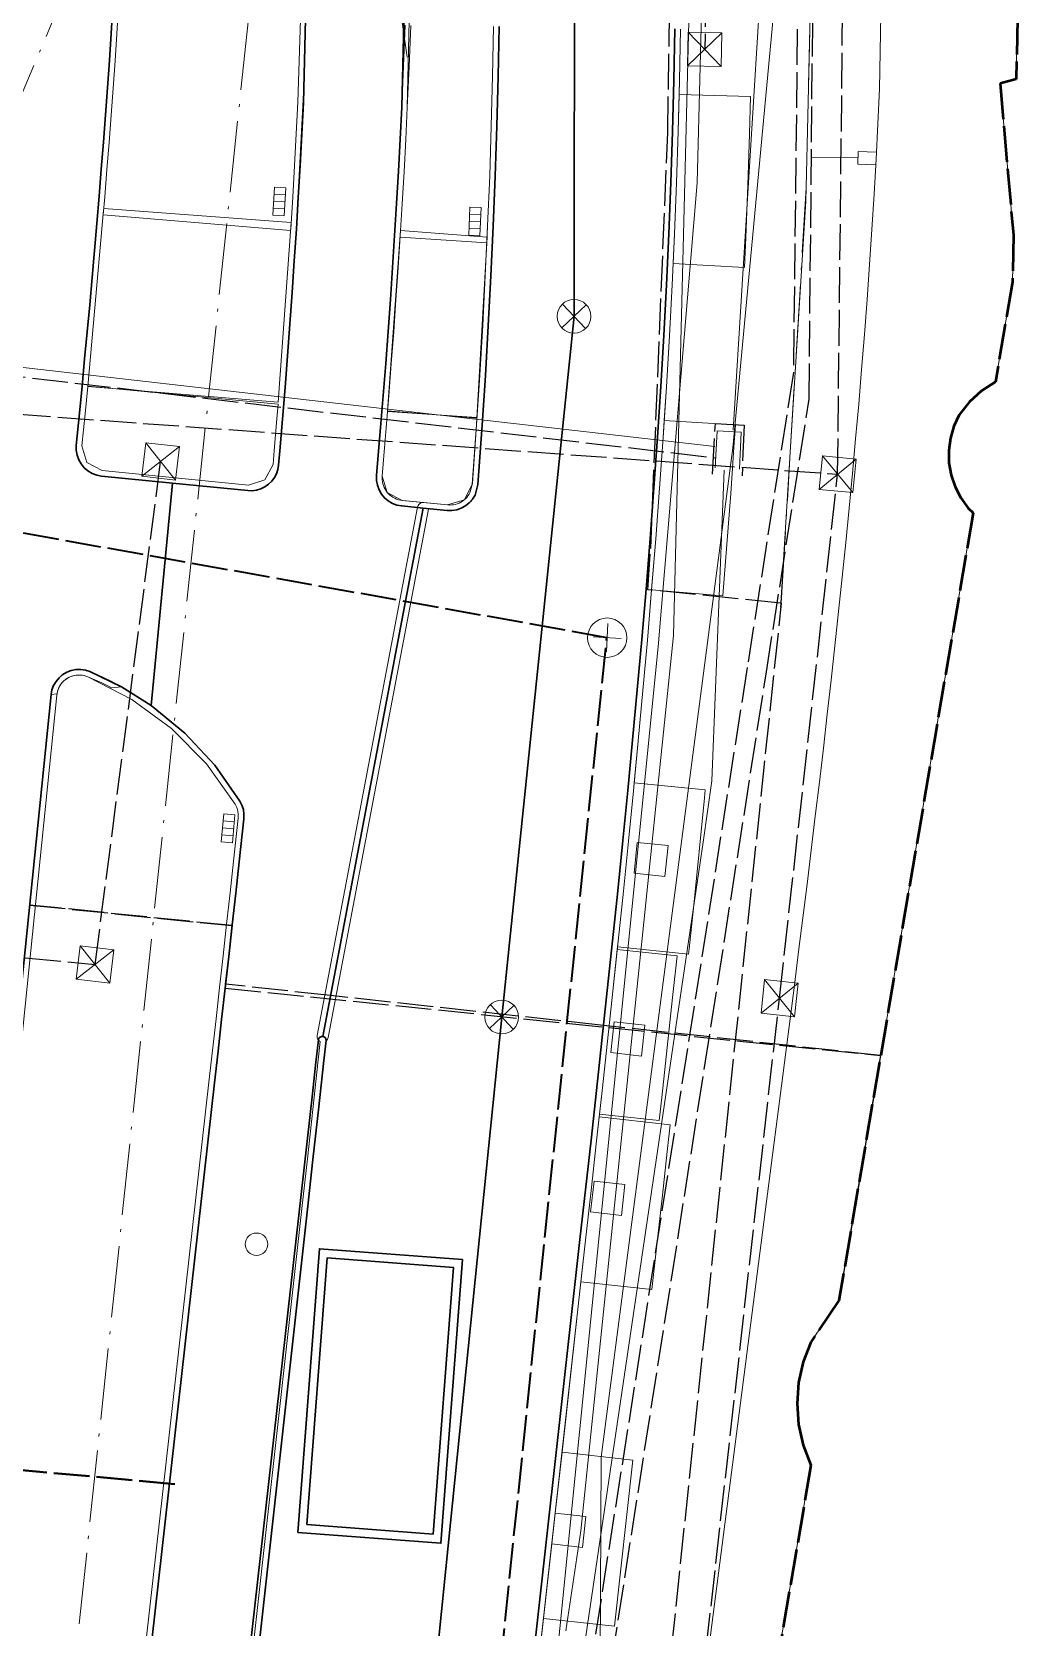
# Model space of a CAD drawing. Header units: metres. Extents: x 105014 to 106600, y 111320 to 118425.
# Drawn here: x 105945.4 to 105980.5, y 114938.1 to 114994.8 of the extents above; entities that cross this region are included whole.
import ezdxf

# ---------------------------------------------------------------- set-up
doc = ezdxf.new("R2010")
doc.units = ezdxf.units.M
doc.linetypes.add('DASHDOT', pattern=[3.556, 2.54, -0.508, 0, -0.508])
doc.linetypes.add('DASHED', pattern=[1.524, 1.27, -0.254])
for name, color, linetype, lineweight in [('00-BASE-LIMITE', 7, 'DASHED', 50), ('00-BASE-UE', 42, 'DASHED', 25), ('10-PAV-CALZADA-BRT', 12, 'CONTINUOUS', 30), ('10-PAV-CALZADA-MIXTA', 8, 'CONTINUOUS', 30), ('10-PAV-SARDINEL', 252, 'CONTINUOUS', 13), ('20-EP-ZONA-DURA', 253, 'CONTINUOUS', 13), ('20-EP-ZONA-VERDE', 84, 'CONTINUOUS', 13), ('30-RED-ENEL-NODOS', 11, 'CONTINUOUS', 13), ('30-RED-ENEL-PROY', 1, 'DASHED', 25), ('30-RED-ETB-EXIST', 145, 'CONTINUOUS', 13), ('30-RED-ETB-PROY', 5, 'DASHED', 25), ('30-RED-VANTI-EXIST', 52, 'CONTINUOUS', 13), ('30-RED-VANTI-PROY', 2, 'DASHED', 25), ('30-RED-VANTI-RETIRO', 8, 'DASHDOT', 13), ('35-RH-ACUE-DOMICILIARIA', 152, 'CONTINUOUS', 9), ('35-RH-ACUE-MATRIZ-PJ', 150, 'DASHED', 40), ('35-RH-ACUE-MENOR-EXIST', 151, 'CONTINUOUS', 13), ('35-RH-ACUE-MENOR-PROY', 5, 'DASHED', 25), ('35-RH-ACUE-NODOS', 5, 'CONTINUOUS', 13), ('35-RH-ACUE-PJ-POZOS', 30, 'CONTINUOUS', 30), ('35-RH-PLUV-COLECTOR', 96, 'CONTINUOUS', 30), ('35-RH-PLUV-NODOS', 94, 'CONTINUOUS', 13), ('35-RH-PLUV-RETIRO', 8, 'DASHDOT', 13), ('36-RH-SAN-COLECTOR-PROY', 6, 'DASHED', 35), ('36-RH-SAN-POZOS', 216, 'CONTINUOUS', 13), ('60-PREDIAL-LOTE', 42, 'CONTINUOUS', 13)]:
    doc.layers.add(name, color=color, linetype=linetype, lineweight=lineweight)

# ---------------------------------------------------------------- blocks, each defined once
blk = doc.blocks.new('CAJA_ENEL')
for p, q in [((-0.6, -0.6), (0.6, 0.6)), ((-0.6, 0.6), (0.6, -0.6))]:
    blk.add_line(p, q)
blk.add_lwpolyline([(-0.6, -0.6), (0.6, -0.6), (0.6, 0.6), (-0.6, 0.6)], close=True)
blk = doc.blocks.new('NODO_ACUE')
blk.add_circle((0, 0), 0.4)
blk = doc.blocks.new('POZO_SAN')
for p, q in [((-0.5, 0), (0.5, 0)), ((0, -0.5), (0, 0.5))]:
    blk.add_line(p, q)
blk.add_circle((0, 0), 0.7)
blk = doc.blocks.new('SUMIDERO')
for p, q in [((-0.25, -0.2), (-0.25, 0.2)), ((0, -0.2), (0, 0.2)), ((0.25, -0.2), (0.25, 0.2))]:
    blk.add_line(p, q)
blk.add_lwpolyline([(-0.5, -0.2), (0.5, -0.2), (0.5, 0.2), (-0.5, 0.2)], close=True)
blk = doc.blocks.new('POZO_PLUV')
for p, q in [((-0.42, -0.42), (0.42, 0.42)), ((-0.42, 0.42), (0.42, -0.42))]:
    blk.add_line(p, q)
blk.add_circle((0, 0), 0.6)

msp = doc.modelspace()

# ---------------------------------------------------------------- linework, layer by layer
at = {"layer": '00-BASE-LIMITE'}
msp.add_lwpolyline([(105980.5063, 114998.3073), (105980.4079, 114993.1155), (105979.8311, 114992.9581), (105980.3025, 114987.5625), (105980.2711, 114985.9077), (105979.6657, 114982.3545), (105979.173, 114982.034), (105978.7392, 114981.6373), (105978.3761, 114981.1751), (105978.1877, 114980.7747), (105978.0626, 114980.3502), (105978.0035, 114979.9117), (105978.0119, 114979.4692), (105978.0876, 114979.0333), (105978.2289, 114978.6139), (105978.4323, 114978.2209), (105978.6933, 114977.8635), (105978.8711, 114977.6903), (105974.1003, 114949.6885), (105973.1021, 114948.2101), (105972.8325, 114947.5081), (105972.6684, 114946.7743), (105972.6135, 114946.0243), (105972.669, 114945.2744), (105972.8335, 114944.5407), (105973.1037, 114943.8389), (105971.2579, 114933.0043)], dxfattribs=at)
at = {"layer": '00-BASE-UE'}
for points in [[(105980.5063, 114998.3073), (105980.4079, 114993.1155), (105979.8311, 114992.9581), (105980.3025, 114987.5625), (105980.2711, 114985.9077), (105979.6657, 114982.3545), (105979.173, 114982.034), (105978.7392, 114981.6373), (105978.3761, 114981.1751), (105978.1877, 114980.7747), (105978.0626, 114980.3502), (105978.0035, 114979.9117), (105978.0119, 114979.4692), (105978.0876, 114979.0333), (105978.2289, 114978.6139), (105978.4323, 114978.2209), (105978.6933, 114977.8635), (105978.8711, 114977.6903), (105975.5839, 114958.3957), (105965.7327, 114959.4699), (105956.0227, 114960.5287), (105952.2963, 114960.9351), (105952.4058, 114961.9205), (105952.5273, 114963.0149), (105945.3297, 114963.7487)], [(105945.3297, 114963.7487), (105952.5273, 114963.0149), (105952.4058, 114961.9205), (105952.2963, 114960.9351), (105952.2809, 114960.7981), (105975.5839, 114958.3957), (105974.6873, 114953.1337), (105974.1003, 114949.6885), (105973.1021, 114948.2101), (105972.8325, 114947.5081), (105972.6684, 114946.7743), (105972.6135, 114946.0243), (105972.669, 114945.2744), (105972.8335, 114944.5407), (105973.1037, 114943.8389), (105971.2579, 114933.0043)]]:
    msp.add_lwpolyline(points, dxfattribs=at)
at = {"layer": '10-PAV-CALZADA-BRT'}
for points in [[(105946.7457, 114911.5519), (105951.9033, 114957.4321), (105952.0295, 114958.5541), (105952.1553, 114959.6761), (105952.2809, 114960.7981), (105952.4061, 114961.9203), (105952.5309, 114963.0423), (105952.6545, 114964.1645), (105952.7775, 114965.2869), (105952.9437, 114966.8175), (105952.9481, 114966.9796), (105952.9262, 114967.1402), (105952.8787, 114967.2952), (105952.8067, 114967.4405), (105951.913, 114968.7184), (105950.8521, 114969.8612), (105949.644, 114970.8473), (105950.4021, 114978.7478), (105953.0849, 114978.4805), (105953.2431, 114978.4773), (105953.3998, 114978.4991), (105953.5511, 114978.5454), (105953.6932, 114978.6149), (105953.8225, 114978.706), (105953.9359, 114978.8163), (105954.0305, 114978.9431), (105954.1039, 114979.0833), (105954.1542, 114979.2333), (105954.1803, 114979.3893), (105954.2239, 114979.8925), (105954.3181, 114981.0177), (105954.4093, 114982.1429), (105954.4969, 114983.2685), (105954.5813, 114984.3945), (105954.6619, 114985.5207), (105954.7387, 114986.6471), (105954.8115, 114987.7737), (105954.8803, 114988.9007), (105954.9447, 114990.0279), (105955.0049, 114991.1553), (105955.0603, 114992.2829), (105955.3599, 115004.6426)], [(105958.8599, 115004.6357), (105958.5563, 114992.1143), (105958.5003, 114990.9761), (105958.4395, 114989.8347), (105958.3741, 114988.6941), (105958.3047, 114987.5541), (105958.2309, 114986.4151), (105958.1533, 114985.2765), (105958.0719, 114984.1389), (105957.9869, 114983.0021), (105957.8983, 114981.8657), (105957.8063, 114980.7303), (105957.7113, 114979.5955), (105957.6611, 114979.0163), (105957.6612, 114978.8434), (105957.691, 114978.6731), (105957.7497, 114978.5106), (105957.8355, 114978.3605), (105957.9459, 114978.2275), (105958.0776, 114978.1154), (105958.2265, 114978.0277), (105958.3884, 114977.967), (105958.5583, 114977.9351), (105959.3179, 114977.8594), (105955.7467, 114959.0773), (105955.7231, 114959.0779), (105955.6997, 114959.0744), (105955.6773, 114959.0668), (105955.6565, 114959.0555), (105955.638, 114959.0408), (105955.6224, 114959.0231), (105955.61, 114959.0029), (105955.6014, 114958.9809), (105955.5967, 114958.9577), (105955.5075, 114958.1631), (105955.3813, 114957.0411), (105950.2237, 114911.1609)], [(105948.2899, 114995.7029), (105948.2287, 114994.7371), (105948.1641, 114993.7715), (105948.0965, 114992.8061), (105948.0261, 114991.8409), (105947.9529, 114990.8759), (105947.8769, 114989.9111), (105947.7985, 114988.9467), (105947.7179, 114987.9823), (105947.6349, 114987.0181), (105947.5501, 114986.0541), (105947.4633, 114985.0901), (105947.3747, 114984.1265), (105947.2847, 114983.1631), (105947.1931, 114982.1997), (105947.1001, 114981.2363), (105946.9883, 114980.0911), (105946.9865, 114979.917), (105947.0149, 114979.7452), (105947.0727, 114979.581), (105947.1581, 114979.4293), (105947.2685, 114979.2947), (105947.4006, 114979.1813), (105947.5503, 114979.0925), (105947.7132, 114979.031), (105947.8843, 114978.9987), (105950.4021, 114978.7478), (105949.6441, 114970.8474), (105948.5914, 114971.5083), (105947.4725, 114972.0497), (105947.3113, 114972.1015), (105947.1437, 114972.1254), (105946.9744, 114972.1206), (105946.8084, 114972.0873), (105946.6504, 114972.0266), (105946.5049, 114971.94), (105946.3761, 114971.8301), (105946.2676, 114971.7001), (105946.1827, 114971.5536), (105946.1237, 114971.3949), (105946.0923, 114971.2285), (105942.0455, 114931.5421)]]:
    msp.add_lwpolyline(points, dxfattribs=at)
at = {"layer": '10-PAV-CALZADA-MIXTA'}
for points in [[(105950.5577, 114911.1237), (105955.2049, 114952.9367), (105955.4007, 114954.6999), (105955.5959, 114956.4623), (105955.7895, 114958.2217), (105955.8665, 114958.9275), (105955.867, 114958.9511), (105955.8635, 114958.9745), (105955.8559, 114958.9969), (105955.8446, 114959.0176), (105955.8298, 114959.0361), (105955.8121, 114959.0517), (105955.7919, 114959.064), (105955.7699, 114959.0726), (105955.7467, 114959.0773), (105959.3179, 114977.8594), (105960.1697, 114977.7745), (105960.3422, 114977.7723), (105960.5125, 114977.7998), (105960.6756, 114977.8562), (105960.8265, 114977.9398), (105960.9608, 114978.0481), (105961.0745, 114978.1778), (105961.1642, 114978.3252), (105961.2663, 114978.6993), (105961.4147, 114980.8033), (105961.5299, 114982.5737), (105961.6349, 114984.3447), (105961.7295, 114986.1165), (105961.8125, 114987.8887), (105961.8837, 114989.6615), (105961.9425, 114991.4347), (105961.9883, 114993.2083), (105962.0201, 114994.9821)], [(105968.2697, 114994.8947), (105968.2367, 114993.0715), (105968.1899, 114991.2507), (105968.1297, 114989.4325), (105968.0567, 114987.6167), (105967.9717, 114985.8037), (105967.8751, 114983.9933), (105967.7679, 114982.1855), (105967.6503, 114980.3805), (105967.5233, 114978.5783), (105967.3873, 114976.7789), (105967.2431, 114974.9821), (105967.0913, 114973.1881), (105966.9323, 114971.3969), (105966.7671, 114969.6083), (105966.5959, 114967.8223), (105966.4195, 114966.0391), (105966.2387, 114964.2583), (105966.0539, 114962.4801), (105965.8655, 114960.7043), (105965.6747, 114958.9309), (105965.4815, 114957.1599), (105965.2867, 114955.3889), (105965.0911, 114953.6238), (105964.8951, 114951.8597), (105962.8805, 114933.7333)]]:
    msp.add_lwpolyline(points, dxfattribs=at)
at = {"layer": '10-PAV-SARDINEL'}
for points in [[(105950.3587, 114911.1437), (105955.0061, 114952.9588), (105955.2019, 114954.722), (105955.3971, 114956.4843), (105955.5907, 114958.2435), (105955.662, 114958.897), (105955.6334, 114958.9131), (105955.6079, 114958.9337), (105955.5862, 114958.9582), (105955.5688, 114958.9859), (105955.5562, 114959.0162), (105955.5487, 114959.0481), (105955.5466, 114959.0808), (105955.55, 114959.1134), (105959.1214, 114977.8968), (105959.1302, 114977.9285), (105959.1441, 114977.9583), (105959.1626, 114977.9855), (105959.1854, 114978.0092), (105959.2117, 114978.0289), (105959.241, 114978.044), (105959.2723, 114978.0541), (105959.3048, 114978.059), (105959.3377, 114978.0584), (105960.1846, 114977.974), (105960.2587, 114977.9699), (105960.3268, 114977.9719), (105960.3956, 114977.9799), (105960.4635, 114977.9939), (105960.5304, 114978.0139), (105960.5937, 114978.0389), (105960.6554, 114978.0696), (105960.7146, 114978.1058), (105960.7704, 114978.1469), (105960.8217, 114978.192), (105960.8699, 114978.2424), (105960.9131, 114978.2962), (105960.9517, 114978.354), (105960.9776, 114978.401), (105961.0682, 114978.7328), (105961.2152, 114980.8169), (105961.3303, 114982.5861), (105961.4353, 114984.356), (105961.5298, 114986.1266), (105961.6127, 114987.8974), (105961.6839, 114989.6688), (105961.7426, 114991.4406), (105961.7884, 114993.2127), (105961.8201, 114994.9849)], [(105962.0201, 114994.9821), (105961.9883, 114993.2083), (105961.9425, 114991.4347), (105961.8837, 114989.6615), (105961.8125, 114987.8887), (105961.7295, 114986.1165), (105961.6349, 114984.3447), (105961.5299, 114982.5737), (105961.4147, 114980.8033), (105961.2663, 114978.6993), (105961.1642, 114978.3252), (105961.1225, 114978.2496), (105961.0745, 114978.1778), (105961.0205, 114978.1105), (105960.9608, 114978.0481), (105960.896, 114977.991), (105960.8265, 114977.9398), (105960.7528, 114977.8948), (105960.6756, 114977.8562), (105960.5953, 114977.8245), (105960.5125, 114977.7998), (105960.428, 114977.7824), (105960.3422, 114977.7723), (105960.2559, 114977.7697), (105960.1697, 114977.7745), (105959.3179, 114977.8594), (105955.7467, 114959.0773), (105955.7699, 114959.0726), (105955.7919, 114959.064), (105955.8121, 114959.0517), (105955.8298, 114959.0361), (105955.8446, 114959.0176), (105955.8559, 114958.9969), (105955.8635, 114958.9745), (105955.867, 114958.9511), (105955.8665, 114958.9275), (105955.7895, 114958.2217), (105955.5959, 114956.4623), (105955.4007, 114954.6999), (105955.2049, 114952.9367), (105950.5577, 114911.1237)], [(105958.878, 114995.0175), (105958.8209, 114993.5611), (105958.7561, 114992.105), (105958.7001, 114990.9659), (105958.6392, 114989.8237), (105958.5738, 114988.6823), (105958.5043, 114987.5416), (105958.4305, 114986.4019), (105958.3528, 114985.2626), (105958.2714, 114984.1243), (105958.1863, 114982.9869), (105958.0977, 114981.8499), (105958.0056, 114980.7139), (105957.9106, 114979.5785), (105957.8607, 114979.0019), (105957.8576, 114978.9301), (105957.8606, 114978.8606), (105957.8696, 114978.7921), (105957.8844, 114978.7249), (105957.905, 114978.6588), (105957.9316, 114978.5943), (105957.9634, 114978.5324), (105957.9997, 114978.4749), (105958.0417, 114978.4196), (105958.0886, 114978.3679), (105958.1386, 114978.3214), (105958.1936, 114978.2786), (105958.2518, 114978.2409), (105958.3132, 114978.2082), (105958.3761, 114978.1815), (105958.4425, 114978.1598), (105958.5094, 114978.1442), (105958.5834, 114978.1336), (105958.5834, 114978.1336), (105959.3377, 114978.0584), (105959.3048, 114978.059), (105959.2723, 114978.0541), (105959.241, 114978.044), (105959.2117, 114978.0289), (105959.1854, 114978.0092), (105959.1626, 114977.9855), (105959.1441, 114977.9583), (105959.1302, 114977.9285), (105959.1214, 114977.8968), (105959.1181, 114977.8793), (105958.5583, 114977.9351), (105958.4727, 114977.9474), (105958.3884, 114977.967), (105958.3062, 114977.9939), (105958.2265, 114978.0277), (105958.1502, 114978.0684), (105958.0776, 114978.1154), (105958.0093, 114978.1686), (105957.9459, 114978.2275), (105957.8878, 114978.2916), (105957.8355, 114978.3605), (105957.7893, 114978.4337), (105957.7497, 114978.5106), (105957.7168, 114978.5906), (105957.691, 114978.6731), (105957.6724, 114978.7576), (105957.6612, 114978.8434), (105957.6574, 114978.9299), (105957.6611, 114979.0163), (105957.7113, 114979.5955), (105957.8063, 114980.7303), (105957.8983, 114981.8657), (105957.9869, 114983.0021), (105958.0719, 114984.1389), (105958.1533, 114985.2765), (105958.2309, 114986.4151), (105958.3047, 114987.5541), (105958.3741, 114988.6941), (105958.4395, 114989.8347), (105958.5003, 114990.9761), (105958.5563, 114992.1143), (105958.6211, 114993.5694), (105958.6781, 114995.0248)], [(105962.8805, 114933.7333), (105964.8951, 114951.8597), (105965.0911, 114953.6238), (105965.2867, 114955.3889), (105965.4815, 114957.1599), (105965.6747, 114958.9309), (105965.8655, 114960.7043), (105966.0539, 114962.4801), (105966.2387, 114964.2583), (105966.4195, 114966.0391), (105966.5959, 114967.8223), (105966.7671, 114969.6083), (105966.9323, 114971.3969), (105967.0913, 114973.1881), (105967.2431, 114974.9821), (105967.3873, 114976.7789), (105967.5233, 114978.5783), (105967.6503, 114980.3805), (105967.7679, 114982.1855), (105967.8751, 114983.9933), (105967.9717, 114985.8037), (105968.0567, 114987.6167), (105968.1297, 114989.4325), (105968.1899, 114991.2507), (105968.2367, 114993.0715), (105968.2697, 114994.8947)], [(105968.4697, 114994.8919), (105968.4367, 114993.0672), (105968.3898, 114991.2449), (105968.3296, 114989.4252), (105968.2565, 114987.608), (105968.1715, 114985.7937), (105968.0748, 114983.9821), (105967.9675, 114982.1731), (105967.8499, 114980.367), (105967.7228, 114978.5637), (105967.5867, 114976.7634), (105967.4425, 114974.9657), (105967.2906, 114973.1708), (105967.1315, 114971.3789), (105966.9663, 114969.5896), (105966.795, 114967.8029), (105966.6185, 114966.0192), (105966.4377, 114964.2379), (105966.2528, 114962.4592), (105966.0644, 114960.6831), (105965.8736, 114958.9094), (105965.6803, 114957.1381), (105965.4855, 114955.367), (105965.2899, 114953.6018), (105965.0939, 114951.8376), (105963.0793, 114933.7112)], [(105950.2237, 114911.1609), (105955.3813, 114957.0411), (105955.5075, 114958.1631), (105955.5956, 114958.9476), (105955.6153, 114958.9276), (105955.6375, 114958.9107), (105955.662, 114958.897), (105955.5907, 114958.2435), (105955.3971, 114956.4843), (105955.2019, 114954.722), (105955.0061, 114952.9588), (105950.3587, 114911.1437)]]:
    msp.add_lwpolyline(points, dxfattribs=at)
for points in [[(105954.8803, 114988.9007), (105954.8459, 114988.3372), (105955.0947, 114993.0566), (105955.0603, 114992.2829), (105955.0049, 114991.1553), (105954.9447, 114990.0279), (105954.8803, 114988.9007)], [(105955.8753, 114958.9241), (105955.8654, 114958.9172), (105955.8665, 114958.9275), (105955.867, 114958.9511), (105955.8635, 114958.9745), (105955.8559, 114958.9969), (105955.8446, 114959.0176), (105955.8298, 114959.0361), (105955.8121, 114959.0517), (105955.7919, 114959.064), (105955.7699, 114959.0726), (105955.7467, 114959.0773), (105959.3179, 114977.8594), (105959.5161, 114977.8396), (105959.5147, 114977.8234), (105955.9432, 114959.0399), (105955.9346, 114959.0089), (105955.9199, 114958.9773), (105955.8999, 114958.9487), (105955.8753, 114958.9241)], [(105947.7262, 114971.9401), (105947.9771, 114971.8243), (105948.2251, 114971.7024), (105948.4701, 114971.5745), (105948.591, 114971.5076), (105948.2401, 114971.469), (105948.1337, 114971.5245), (105947.8912, 114971.6437), (105947.6443, 114971.7576), (105947.3986, 114971.8638), (105947.3285, 114971.8895), (105947.2604, 114971.9078), (105947.1905, 114971.92), (105947.1192, 114971.9261), (105947.0479, 114971.9258), (105946.9785, 114971.9194), (105946.9074, 114971.9063), (105946.8395, 114971.8875), (105946.7731, 114971.8626), (105946.7093, 114971.832), (105946.6479, 114971.7954), (105946.5906, 114971.754), (105946.537, 114971.7075), (105946.4878, 114971.6565), (105946.4425, 114971.6005), (105946.4037, 114971.5425), (105946.3693, 114971.4796), (105946.3407, 114971.4144), (105946.3185, 114971.348), (105946.3018, 114971.2786), (105946.2978, 114971.2515), (105946.0923, 114971.2285), (105946.1052, 114971.3163), (105946.1259, 114971.4026), (105946.1541, 114971.4868), (105946.1897, 114971.5681), (105946.2324, 114971.646), (105946.2817, 114971.7197), (105946.3375, 114971.7888), (105946.3991, 114971.8527), (105946.4662, 114971.9108), (105946.5382, 114971.9628), (105946.6144, 114972.0082), (105946.6944, 114972.0466), (105946.7775, 114972.0778), (105946.8631, 114972.1015), (105946.9504, 114972.1176), (105947.0388, 114972.1258), (105947.1275, 114972.1261), (105947.216, 114972.1186), (105947.3034, 114972.1033), (105947.3892, 114972.0802), (105947.4725, 114972.0497), (105947.7262, 114971.9401)]]:
    msp.add_lwpolyline(points, close=True, dxfattribs=at)
at = {"layer": '20-EP-ZONA-DURA'}
for points in [[(105980.5063, 114998.3073), (105980.4079, 114993.1155), (105979.8311, 114992.9581), (105980.3025, 114987.5625), (105980.2711, 114985.9077), (105979.6657, 114982.3545), (105979.173, 114982.034), (105978.7392, 114981.6373), (105978.3761, 114981.1751), (105978.1877, 114980.7747), (105978.0626, 114980.3502), (105978.0035, 114979.9117), (105978.0119, 114979.4692), (105978.0876, 114979.0333), (105978.2289, 114978.6139), (105978.4323, 114978.2209), (105978.6933, 114977.8635), (105978.8711, 114977.6903), (105974.1003, 114949.6885), (105973.1021, 114948.2101), (105972.8325, 114947.5081), (105972.6684, 114946.7743), (105972.6135, 114946.0243), (105972.669, 114945.2744), (105972.8335, 114944.5407), (105973.1037, 114943.8389), (105971.2579, 114933.0043)], [(105963.0793, 114933.7112), (105963.5987, 114938.3843), (105966.1201, 114938.1043), (105966.7769, 114944.0147), (105964.2557, 114944.2949), (105964.9295, 114950.3575), (105967.4507, 114950.0773), (105967.6153, 114951.5575), (105967.8113, 114953.3213), (105968.0069, 114955.0877), (105968.1005, 114955.9393), (105965.5789, 114956.2167), (105965.5899, 114956.3163), (105967.7139, 114956.0823), (105967.8045, 114956.9053), (105967.9979, 114958.6791), (105968.1893, 114960.4559), (105968.3465, 114961.9387), (105966.2215, 114962.1639), (105966.232, 114962.2633), (105968.7547, 114961.9959), (105968.7558, 114962.0063), (105968.7757, 114962.1943), (105968.9613, 114963.9785), (105969.1429, 114965.7661), (105969.3199, 114967.5571), (105969.3475, 114967.8457), (105967.8937, 114967.985), (105966.8221, 114968.0877), (105966.9663, 114969.5896), (105967.1315, 114971.3789), (105967.2906, 114973.1708), (105967.4419, 114974.9593), (105969.9697, 114974.7453), (105969.9707, 114974.7571), (105970.1161, 114976.5663), (105970.2529, 114978.3791), (105970.3809, 114980.1955), (105970.4219, 114980.8243), (105967.8899, 114980.9695), (105967.9675, 114982.1731), (105968.0748, 114983.9821), (105968.1715, 114985.7937), (105968.2073, 114986.5605), (105970.7381, 114986.4165), (105970.7911, 114987.4977), (105970.8647, 114989.3323), (105970.9257, 114991.1703), (105970.9599, 114992.4991), (105968.4237, 114992.5643), (105968.4367, 114993.0672), (105968.4697, 114994.8919)]]:
    msp.add_lwpolyline(points, dxfattribs=at)
for points in [[(105947.9575, 114988.4479), (105947.9631, 114988.5149), (105954.626, 114988.018), (105954.1671, 114981.6308), (105947.3924, 114982.1814), (105947.9575, 114988.4479)], [(105958.5156, 114987.7278), (105961.594, 114987.4982), (105961.2306, 114981.0546), (105958.0541, 114981.3137), (105958.5156, 114987.7278)], [(105965.1081, 114942.0059), (105964.9865, 114940.9127), (105963.8933, 114941.0341), (105964.0147, 114942.1275), (105965.1081, 114942.0059)]]:
    msp.add_lwpolyline(points, close=True, dxfattribs=at)
at = {"layer": '20-EP-ZONA-VERDE'}
for points in [[(105961.8201, 114994.9849), (105961.7883, 114993.2127), (105961.7427, 114991.4405), (105961.6839, 114989.6687), (105961.6127, 114987.8973), (105961.5843, 114987.2909), (105958.5009, 114987.4915), (105958.5041, 114987.5417), (105958.5737, 114988.6823), (105958.6391, 114989.8237), (105958.7001, 114990.9659), (105958.7561, 114992.1047), (105959.0598, 115005.4721)], [(105955.1139, 115000.0088), (105954.8605, 114992.2925), (105954.8051, 114991.1655), (105954.7451, 114990.0389), (105954.6805, 114988.9125), (105954.6119, 114987.7863), (105954.6085, 114987.7347), (105947.9445, 114988.2923), (105947.9979, 114988.9303), (105948.0763, 114989.8953), (105948.1523, 114990.8605), (105948.2255, 114991.8261), (105948.2961, 114992.7919), (105948.3637, 114993.7579), (105948.4283, 114994.7241), (105948.4895, 114995.6905)], [(105942.2445, 114931.5217), (105946.2911, 114971.2081), (105946.3162, 114971.3413), (105946.3634, 114971.4683), (105946.4313, 114971.5855), (105946.5181, 114971.6896), (105946.6212, 114971.7775), (105946.7376, 114971.8468), (105946.8641, 114971.8954), (105946.9969, 114971.922), (105947.1324, 114971.9259), (105947.2665, 114971.9068), (105947.3955, 114971.8653), (105947.3955, 114971.8653), (105948.9595, 114971.061), (105950.377, 114970.02), (105951.6125, 114968.7684), (105952.6351, 114967.3375), (105952.6927, 114967.2213), (105952.7308, 114967.0972), (105952.7484, 114966.9686), (105952.7449, 114966.8389), (105952.5787, 114965.3087), (105952.4557, 114964.1865), (105952.3321, 114963.0643), (105952.2075, 114961.9423), (105952.0823, 114960.8203), (105951.9565, 114959.6985), (105951.8307, 114958.5765), (105951.7045, 114957.4545), (105946.5469, 114911.5741)]]:
    msp.add_lwpolyline(points, dxfattribs=at)
for points in [[(105970.9599, 114992.4991), (105970.9257, 114991.1703), (105970.8647, 114989.3323), (105970.7911, 114987.4977), (105970.7381, 114986.4165), (105968.2073, 114986.5605), (105968.2565, 114987.6081), (105968.3295, 114989.4251), (105968.3899, 114991.2449), (105968.4237, 114992.5643), (105970.9599, 114992.4991)], [(105954.1609, 114981.5529), (105954.1189, 114981.0341), (105954.0245, 114979.9095), (105953.9811, 114979.4067), (105953.695, 114978.86), (105953.1047, 114978.6795), (105947.9043, 114979.1979), (105947.3653, 114979.4862), (105947.1873, 114980.0715), (105947.2991, 114981.2171), (105947.3921, 114982.1805), (105947.3937, 114982.1963), (105954.1609, 114981.5529)], [(105961.2327, 114981.0867), (105961.2151, 114980.8167), (105961.0669, 114978.7133), (105960.785, 114978.1584), (105960.1895, 114977.9735), (105958.5781, 114978.1341), (105958.0416, 114978.4195), (105957.8605, 114978.9991), (105957.9105, 114979.5787), (105958.0057, 114980.7139), (105958.0527, 114981.2937), (105961.2327, 114981.0867)], [(105970.4219, 114980.8243), (105970.3809, 114980.1955), (105970.2529, 114978.3791), (105970.1161, 114976.5663), (105969.9707, 114974.7571), (105969.9697, 114974.7453), (105967.4419, 114974.9593), (105967.5867, 114976.7633), (105967.7227, 114978.5637), (105967.8499, 114980.3671), (105967.8899, 114980.9695), (105970.4219, 114980.8243)], [(105969.3475, 114967.8457), (105969.3199, 114967.5571), (105969.1429, 114965.7661), (105968.9613, 114963.9785), (105968.7757, 114962.1943), (105968.7547, 114961.9959), (105966.2319, 114962.2633), (105966.2527, 114962.4591), (105966.4377, 114964.2379), (105966.6185, 114966.0191), (105966.7949, 114967.8029), (105966.8221, 114968.0877), (105969.3475, 114967.8457)], [(105968.0265, 114965.8601), (105967.9107, 114964.7663), (105966.8167, 114964.8821), (105966.9327, 114965.9761), (105968.0265, 114965.8601)], [(105966.8167, 114964.8821), (105967.9107, 114964.7663), (105968.0265, 114965.8601), (105966.9327, 114965.9761), (105966.8167, 114964.8821)], [(105968.3465, 114961.9387), (105968.1893, 114960.4559), (105967.9979, 114958.6791), (105967.8045, 114956.9053), (105967.7139, 114956.0823), (105965.5899, 114956.3163), (105965.6803, 114957.1381), (105965.8735, 114958.9093), (105966.0645, 114960.6829), (105966.2215, 114962.1639), (105968.3465, 114961.9387)], [(105967.2039, 114959.4743), (105967.0835, 114958.3809), (105965.9901, 114958.5013), (105966.1105, 114959.5945), (105967.2039, 114959.4743)], [(105965.9901, 114958.5013), (105967.0835, 114958.3809), (105967.2039, 114959.4743), (105966.1105, 114959.5945), (105965.9901, 114958.5013)], [(105968.1005, 114955.9393), (105968.0069, 114955.0877), (105967.8113, 114953.3213), (105967.6153, 114951.5575), (105967.4507, 114950.0773), (105964.9295, 114950.3575), (105965.0939, 114951.8377), (105965.2899, 114953.6015), (105965.4853, 114955.3669), (105965.5789, 114956.2167), (105968.1005, 114955.9393)], [(105966.4889, 114953.8083), (105966.3673, 114952.7151), (105965.2741, 114952.8365), (105965.3955, 114953.9299), (105966.4889, 114953.8083)], [(105965.2741, 114952.8365), (105966.3673, 114952.7151), (105966.4889, 114953.8083), (105965.3955, 114953.9299), (105965.2741, 114952.8365)], [(105966.7769, 114944.0147), (105966.1201, 114938.1043), (105963.5987, 114938.3843), (105963.8933, 114941.0341), (105964.9865, 114940.9127), (105965.1081, 114942.0059), (105964.0147, 114942.1275), (105964.2557, 114944.2949), (105966.7769, 114944.0147)]]:
    msp.add_lwpolyline(points, close=True, dxfattribs=at)
at = {"layer": '30-RED-ENEL-PROY'}
for points in [[(105969.4983, 115003.8603), (105969.3315, 114994.1697)], [(105974.0553, 114979.0629), (105974.3227, 115003.8955)], [(105932.6475, 114982.0975), (105974.0553, 114979.0629)], [(105947.6557, 114961.6341), (105949.9877, 114979.5215)], [(105971.9891, 114960.4377), (105974.0553, 114979.0629)], [(105934.5525, 114962.8549), (105947.6557, 114961.6341)], [(105968.8705, 114932.7669), (105971.9891, 114960.4377)]]:
    msp.add_lwpolyline(points, dxfattribs=at)
at = {"layer": '30-RED-ETB-EXIST'}
for points in [[(105970.337, 114980.63), (105971.299, 114996.144)], [(105933.675, 114984.191), (105934.307, 114984.09), (105969.685, 114980.055)], [(105969.702, 114979.292), (105969.773, 114980.61), (105970.631, 114980.564), (105970.561, 114979.246)], [(105964.9, 114936.395), (105969.278, 114965.979), (105969.586, 114968.159), (105970.019, 114979.214)]]:
    msp.add_lwpolyline(points, dxfattribs=at)
at = {"layer": '30-RED-ETB-PROY'}
for points in [[(105933.675, 114984.191), (105933.315, 114983.898), (105969.721, 114979.647)], [(105969.608, 114979.063), (105969.708, 114980.864), (105970.731, 114980.811), (105970.655, 114979.005)]]:
    msp.add_lwpolyline(points, dxfattribs=at)
at = {"layer": '30-RED-VANTI-EXIST'}
for points in [[(105972.9347, 114989.2539), (105973.1151, 114996.8761), (105973.0815, 114999.8259)], [(105972.3575, 114979.6433), (105972.9231, 114988.7741), (105972.9342, 114989.2427)], [(105972.9342, 114989.2427), (105972.9347, 114989.2539)], [(105972.0379, 114974.4839), (105972.3575, 114979.6433)], [(105972.0291, 114974.3417), (105972.0379, 114974.4839)]]:
    msp.add_lwpolyline(points, dxfattribs=at)
at = {"layer": '30-RED-VANTI-PROY'}
for points in [[(105967.4089, 114976.4237), (105968.0149, 114991.2195), (105968.1425, 114999.5547), (105967.7599, 115010.1741), (105966.7597, 115021.1561), (105964.9959, 115033.2245), (105961.885, 115050.4169)], [(105972.0379, 114974.4839), (105967.3031, 114974.9573), (105967.4089, 114976.4237)], [(105966.0751, 114928.6178), (105967.9937, 114935.7805), (105972.0583, 114974.4819), (105972.0475, 114974.483)], [(105972.0475, 114974.483), (105972.0379, 114974.4839)]]:
    msp.add_lwpolyline(points, dxfattribs=at)
at = {"layer": '30-RED-VANTI-RETIRO'}
for points in [[(105972.9347, 114989.2539), (105973.1241, 114997.0989), (105973.0815, 114999.8259)], [(105972.3575, 114979.6433), (105972.9342, 114989.2427)], [(105972.9342, 114989.2427), (105972.9347, 114989.2539)], [(105972.0475, 114974.483), (105972.3575, 114979.6433)], [(105972.0465, 114974.4665), (105972.0475, 114974.483)]]:
    msp.add_lwpolyline(points, dxfattribs=at)
at = {"layer": '35-RH-ACUE-DOMICILIARIA'}
for points in [[(105974.7766, 114990.3149), (105973.1234, 114990.3393)], [(105975.4076, 114990.062), (105974.7681, 114990.0857), (105974.7851, 114990.5441), (105975.4247, 114990.5204)]]:
    msp.add_lwpolyline(points, dxfattribs=at)
at = {"layer": '35-RH-ACUE-MATRIZ-PJ'}
msp.add_lwpolyline([(105921.6448, 115109.8837), (105924.6709, 115110.5242), (105934.665, 115070.4493), (105941.1286, 115039.2852), (105941.8516, 115034.4042), (105943.2649, 115018.003), (105943.4533, 115008.2618), (105943.3221, 114995.8128), (105942.2586, 114981.9417), (105938.6023, 114944.2511), (105950.5426, 114943.1552)], dxfattribs=at)
at = {"layer": '35-RH-ACUE-MENOR-EXIST'}
for points in [[(105965.6536, 114944.1161), (105969.3579, 114972.5406), (105970.33, 114980), (105972.94, 115007.82), (105968.3, 115053.64), (105961.94, 115080.94)], [(105967.57, 115034.79), (105968.25, 115028.64), (105968.59, 115023.55), (105969.6, 115010.17), (105969.06, 114989.43), (105967.6691, 114972.9304)], [(105967.6692, 114972.9304), (105969.06, 114989.43)], [(105956.4979, 114861.361), (105967.6691, 114972.9304)], [(105965.5823, 114929.7758), (105965.6536, 114944.1161)]]:
    msp.add_lwpolyline(points, dxfattribs=at)
at = {"layer": '35-RH-ACUE-MENOR-PROY'}
for points in [[(105964.4281, 114859.9806), (105963.1619, 114860.1087), (105961.464, 114860.1814), (105960.1439, 114860.2562), (105958.759, 114860.3469), (105959.0731, 114863.688), (105961.3415, 114887.8176), (105963.8228, 114914.8744), (105965.3103, 114932.3053), (105971.5245, 114972.0407), (105973.0398, 114981.7298), (105973.2542, 115003.8728), (105972.442, 115025.2166), (105967.1699, 115045.6562), (105955.6203, 115091.3241)], [(105964.8143, 115053.0433), (105966.7025, 115045.5782), (105971.9145, 115025.3718), (105972.7254, 115004.0277), (105972.4833, 114982.678), (105970.8412, 114972.1984), (105964.6508, 114932.7555), (105961.1114, 114894.0063), (105960.3661, 114885.5294), (105960.2747, 114884.4627), (105958.0628, 114859.3804), (105956.652, 114858.1921), (105955.4402, 114835.3395), (105954.5265, 114816.3428), (105954.2284, 114812.4868)]]:
    msp.add_lwpolyline(points, dxfattribs=at)
at = {"layer": '35-RH-ACUE-PJ-POZOS'}
for points in [[(105954.864, 114941.446), (105955.63, 114951.5269), (105960.7153, 114951.1405), (105959.9493, 114941.0596), (105954.864, 114941.446)], [(105955.1859, 114941.7224), (105955.9064, 114951.205), (105960.3935, 114950.8641), (105959.6729, 114941.3814), (105955.1859, 114941.7224)]]:
    msp.add_lwpolyline(points, close=True, dxfattribs=at)
at = {"layer": '35-RH-PLUV-COLECTOR'}
for points in [[(105964.7128, 115013.8068), (105964.684, 114984.6783)], [(105964.7128, 115013.8068), (105964.684, 114984.6783)], [(105964.684, 114984.6783), (105962.1141, 114959.7656)], [(105964.684, 114984.6783), (105962.1141, 114959.7656)], [(105962.1141, 114959.7656), (105958.8618, 114927.6617)], [(105962.1141, 114959.7656), (105958.8618, 114927.6617)]]:
    msp.add_lwpolyline(points, dxfattribs=at)
at = {"layer": '35-RH-PLUV-RETIRO'}
for points in [[(105955.4161, 115017.1828), (105937.4317, 114974.4942), (105928.5583, 114856.1917)], [(105946.325, 114930.9169), (105955.4161, 115017.1828)], [(105955.4161, 115017.1828), (105958.745, 114993.896)]]:
    msp.add_lwpolyline(points, dxfattribs=at)
at = {"layer": '36-RH-SAN-COLECTOR-PROY'}
for points in [[(105965.8631, 114973.2535), (105937.5928, 114978.315)], [(105960.8238, 114924.6413), (105965.8542, 114973.2659)]]:
    msp.add_lwpolyline(points, dxfattribs=at)
at = {"layer": '60-PREDIAL-LOTE'}
for points in [[(105964.3873, 114937.944), (105964.9264, 114941.4987), (105968.2158, 114973.3267), (105969.1224, 115009.4282), (105965.2099, 115051.8429)], [(105975.7635, 115005.3687), (105975.5471, 114992.7667), (105975.4889, 114991.5261), (105975.4233, 114990.2711), (105975.3515, 114989.0185), (105975.2737, 114987.7683), (105975.1901, 114986.5209), (105975.1011, 114985.2759), (105975.0067, 114984.0333), (105974.9073, 114982.7933), (105974.8029, 114981.5559), (105974.6943, 114980.3211), (105974.5809, 114979.0887), (105974.4637, 114977.8589), (105974.3427, 114976.6317), (105974.2179, 114975.4071), (105974.0897, 114974.1847), (105973.9583, 114972.9651), (105973.8239, 114971.7477), (105973.6869, 114970.5331), (105973.5471, 114969.3207), (105973.4053, 114968.1107), (105973.2611, 114966.9033), (105973.1153, 114965.6983), (105972.9679, 114964.4955), (105972.8189, 114963.2949), (105972.6689, 114962.0969), (105972.5171, 114960.8957), (105972.3653, 114959.7033), (105972.2131, 114958.5129), (105972.0605, 114957.3249), (105971.9075, 114956.1391), (105971.7549, 114954.9549), (105968.9005, 114932.8381)]]:
    msp.add_lwpolyline(points, dxfattribs=at)

# ---------------------------------------------------------------- block references
at = {"layer": '30-RED-ENEL-NODOS'}
for p, rotation in [((105969.3314, 114994.1697), 88.8), ((105949.9876, 114979.5215), 353.4), ((105974.0553, 114979.0628), 84.6), ((105947.6556, 114961.6341), 83.2), ((105971.9891, 114960.4377), 84.1)]:
    msp.add_blockref('CAJA_ENEL', p, dxfattribs=dict(at, rotation=rotation))
at = {"layer": '35-RH-ACUE-NODOS', "rotation": 83.8}
msp.add_blockref('NODO_ACUE', (105953.3963, 114951.6871), dxfattribs=at)
at = {"layer": '35-RH-PLUV-NODOS'}
for name, p, rotation in [('SUMIDERO', (105954.2071, 114988.7612), 266.6), ('SUMIDERO', (105954.2071, 114988.7612), 266.6), ('SUMIDERO', (105954.2071, 114988.7612), 266.6), ('SUMIDERO', (105961.1595, 114988.0525), 267.8), ('SUMIDERO', (105961.1595, 114988.0525), 267.8), ('SUMIDERO', (105961.1595, 114988.0525), 267.8), ('POZO_PLUV', (105964.684, 114984.6783), 268), ('POZO_PLUV', (105964.684, 114984.6783), 268), ('SUMIDERO', (105952.3868, 114966.4729), 265), ('SUMIDERO', (105952.3868, 114966.4729), 265), ('SUMIDERO', (105952.3868, 114966.4729), 265), ('POZO_PLUV', (105962.1141, 114959.7656), 268), ('POZO_PLUV', (105962.1141, 114959.7656), 268)]:
    msp.add_blockref(name, p, dxfattribs=dict(at, rotation=rotation))
at = {"layer": '36-RH-SAN-POZOS', "rotation": 267}
msp.add_blockref('POZO_SAN', (105965.8631, 114973.2535), dxfattribs=at)

doc.saveas('drawing.dxf')
